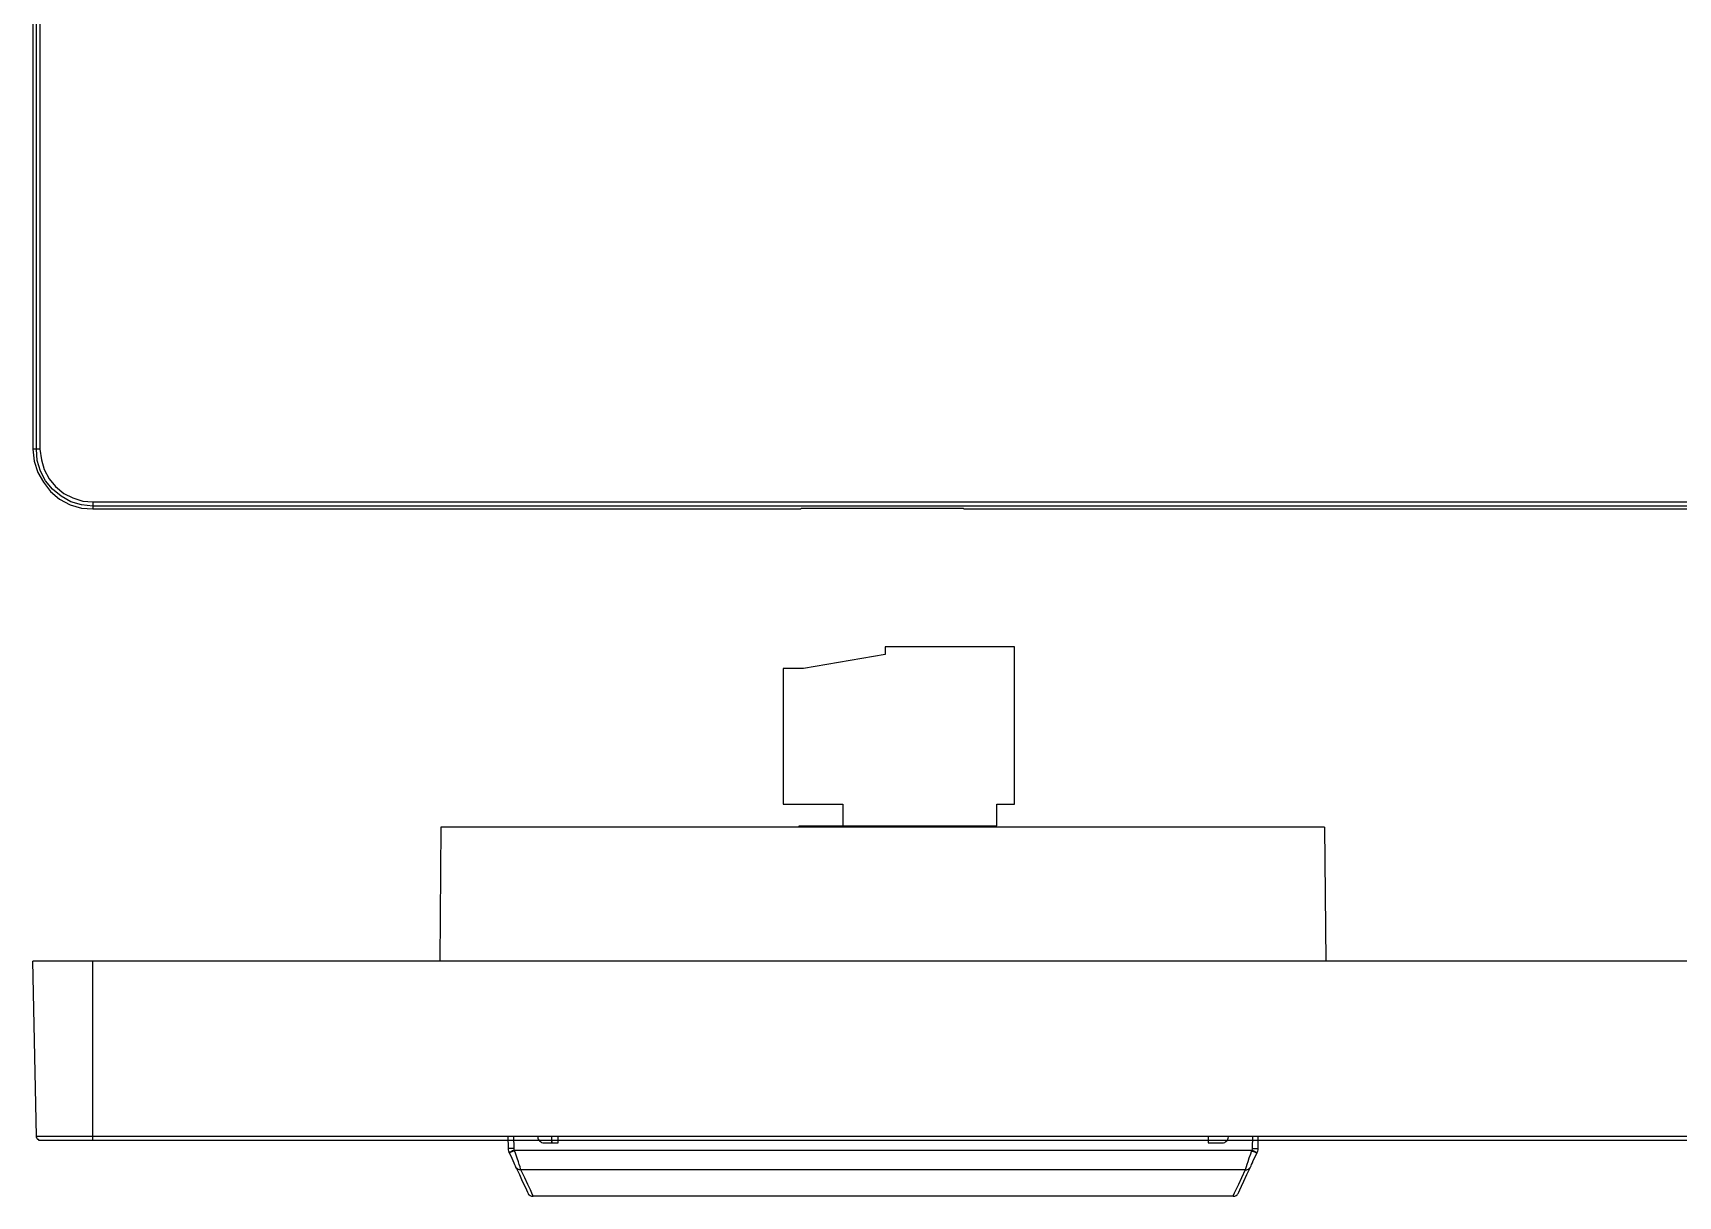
# Model space of a CAD drawing. Header units: centimetres. Extents: x -8.4 to 8.2, y -7.7 to 8.
# Drawn here: x -8.36 to -0.1, y -7.69 to -1.85 of the extents above; entities that cross this region are included whole.
import ezdxf

# ---------------------------------------------------------------- set-up
doc = ezdxf.new("R2010")
doc.units = ezdxf.units.CM
doc.header["$MEASUREMENT"] = 0
doc.layers.add('Layer 1', color=7, linetype='Continuous')

msp = doc.modelspace()

# ---------------------------------------------------------------- linework, layer by layer
at = {"layer": 'Layer 1', "lineweight": 25}
for points in [[(-8.35731, 7.70113), (-8.35731, 7.70113), (-8.35731, -3.937), (-8.35731, -3.937)], [(-8.33967, -3.937), (-8.33967, -3.937), (-8.33967, 7.70113), (-8.33967, 7.70113)], [(-8.32203, 7.70113), (-8.32203, 7.70113), (-8.32203, -3.937), (-8.32203, -3.937)], [(-8.33967, -3.937), (-8.33967, -3.937), (-8.35731, -3.937), (-8.35731, -3.937)], [(-8.05745, -4.20159), (-8.05745, -4.20159), (4.32153, -4.20159), (4.32153, -4.20159)], [(4.32153, -4.22275), (4.32153, -4.22275), (-8.05745, -4.22275), (-8.05745, -4.22275)], [(-8.05745, -4.22275), (-8.05745, -4.22275), (-8.05745, -4.23687), (-8.05745, -4.23687)], [(-8.05745, -4.23687), (-8.05745, -4.23687), (-4.50498, -4.23687), (-4.50498, -4.23687)], [(-4.50498, -4.23687), (-4.50498, -4.23687), (-4.50145, -4.23334), (-4.50145, -4.23334)], [(-4.50145, -4.23334), (-4.50145, -4.23334), (-3.69006, -4.23334), (-3.69006, -4.23334)], [(-3.69006, -4.23334), (-3.69006, -4.23334), (-3.68653, -4.23687), (-3.68653, -4.23687)], [(-3.68653, -4.23687), (-3.68653, -4.23687), (4.32153, -4.23687), (4.32153, -4.23687)], [(-4.08163, -4.92855), (-4.08163, -4.92855), (-4.08163, -4.96735), (-4.08163, -4.96735)], [(-3.43252, -4.92855), (-3.43252, -4.92855), (-4.08163, -4.92855), (-4.08163, -4.92855)], [(-3.43252, -5.71877), (-3.43252, -5.71877), (-3.43252, -4.92855), (-3.43252, -4.92855)], [(-4.08163, -4.96735), (-4.08163, -4.96735), (-4.49085, -5.03791), (-4.49085, -5.03791)], [(-4.59316, -5.03791), (-4.59316, -5.03791), (-4.59316, -5.71877), (-4.59316, -5.71877)], [(-4.49085, -5.03791), (-4.49085, -5.03791), (-4.59316, -5.03791), (-4.59316, -5.03791)], [(-4.59316, -5.71877), (-4.59316, -5.71877), (-4.2933, -5.71877), (-4.2933, -5.71877)], [(-4.2933, -5.71877), (-4.2933, -5.71877), (-4.2933, -5.82813), (-4.2933, -5.82813)], [(-3.52071, -5.71877), (-3.52071, -5.71877), (-3.43252, -5.71877), (-3.43252, -5.71877)], [(-3.52071, -5.82813), (-3.52071, -5.82813), (-3.52071, -5.71877), (-3.52071, -5.71877)], [(-6.31119, -5.83519), (-6.31119, -5.83519), (-6.31599, -6.50723), (-6.31599, -6.50723)], [(-1.87677, -5.83519), (-1.87677, -5.83519), (-6.31119, -5.83519), (-6.31119, -5.83519)], [(-4.51202, -5.83519), (-4.51202, -5.83519), (-4.51202, -5.82813), (-4.51202, -5.82813)], [(-4.51202, -5.82813), (-4.51202, -5.82813), (-4.51202, -5.82813), (-4.51202, -5.82813)], [(-4.51202, -5.82813), (-4.51202, -5.82813), (-3.8241, -5.82813), (-3.8241, -5.82813)], [(-3.8241, -5.82813), (-3.8241, -5.82813), (-3.52071, -5.82813), (-3.52071, -5.82813)], [(-3.82058, -5.82813), (-3.82058, -5.82813), (-3.82058, -5.83519), (-3.82058, -5.83519)], [(-1.87677, -5.83519), (-1.87677, -5.83519), (-1.87037, -6.50723), (-1.87037, -6.50723)], [(-8.33967, -7.38565), (-8.33967, -7.38565), (-8.35731, -6.50723), (-8.35731, -6.50723)], [(-8.05745, -7.38565), (-8.05745, -7.38565), (-8.05745, -6.50723), (-8.05745, -6.50723)], [(4.32153, -6.50723), (4.32153, -6.50723), (-8.05745, -6.50723), (-8.05745, -6.50723)], [(-8.05745, -7.38565), (-8.05745, -7.38565), (4.32153, -7.38565), (4.32153, -7.38565)], [(4.32153, -7.40682), (4.32153, -7.40682), (-8.05745, -7.40682), (-8.05745, -7.40682)], [(-5.97365, -7.38565), (-5.97365, -7.38565), (-5.97252, -7.44693), (-5.97252, -7.44693)], [(-5.94253, -7.44693), (-5.94253, -7.44693), (-5.94366, -7.38565), (-5.94366, -7.38565)], [(-5.82435, -7.38872), (-5.82435, -7.38872), (-5.8244, -7.38565), (-5.8244, -7.38565)], [(-5.79437, -7.41871), (-5.79437, -7.41871), (-5.72205, -7.41871), (-5.72205, -7.41871)], [(-5.7538, -7.41342), (-5.7538, -7.41342), (-5.7538, -7.38565), (-5.7538, -7.38565)], [(-5.7538, -7.41342), (-5.7538, -7.41342), (-5.7538, -7.38565), (-5.7538, -7.38565)], [(-5.7538, -7.41694), (-5.7538, -7.41694), (-5.7538, -7.41342), (-5.7538, -7.41342)], [(-5.7538, -7.41342), (-5.7538, -7.41342), (-5.7538, -7.41342), (-5.7538, -7.41342)], [(-5.72205, -7.41871), (-5.72205, -7.41871), (-5.72147, -7.38565), (-5.72147, -7.38565)], [(-2.4612, -7.38565), (-2.4612, -7.38565), (-2.46062, -7.41871), (-2.46062, -7.41871)], [(-2.46062, -7.41871), (-2.46062, -7.41871), (-2.3883, -7.41871), (-2.3883, -7.41871)], [(-2.35826, -7.38565), (-2.35826, -7.38565), (-2.35831, -7.38872), (-2.35831, -7.38872)], [(-2.239, -7.38565), (-2.239, -7.38565), (-2.24013, -7.44693), (-2.24013, -7.44693)], [(-2.21015, -7.44693), (-2.21015, -7.44693), (-2.20902, -7.38565), (-2.20902, -7.38565)], [(-5.96899, -7.4681), (-5.96899, -7.4681), (-5.96723, -7.46986), (-5.96723, -7.46986)], [(-5.94077, -7.45751), (-5.94077, -7.45751), (-5.94077, -7.45575), (-5.94077, -7.45575)], [(-2.24366, -7.45751), (-2.24366, -7.45751), (-5.94077, -7.45751), (-5.94077, -7.45751)], [(-2.2419, -7.45575), (-2.2419, -7.45575), (-2.24366, -7.45751), (-2.24366, -7.45751)], [(-2.21544, -7.46986), (-2.21544, -7.46986), (-2.21544, -7.4681), (-2.21544, -7.4681)], [(-2.27541, -7.55453), (-2.27541, -7.55453), (-5.90902, -7.55453), (-5.90902, -7.55453)], [(-2.33715, -7.68682), (-2.33715, -7.68682), (-5.84728, -7.68682), (-5.84728, -7.68682)]]:
    msp.add_open_spline(points, degree=3, dxfattribs=at)
for points, knots in [([(-8.35731, -3.937), (-8.35731, -3.937), (-8.35025, -3.99698), (-8.35025, -3.99698), (-8.35025, -3.99698), (-8.35025, -3.99698), (-8.33262, -4.05342), (-8.33262, -4.05342), (-8.33262, -4.05342), (-8.33262, -4.05342), (-8.30439, -4.10281), (-8.30439, -4.10281), (-8.30439, -4.10281), (-8.30439, -4.10281), (-8.26912, -4.14867), (-8.26912, -4.14867), (-8.26912, -4.14867), (-8.26912, -4.14867), (-8.22325, -4.18748), (-8.22325, -4.18748), (-8.22325, -4.18748), (-8.22325, -4.18748), (-8.17034, -4.2157), (-8.17034, -4.2157), (-8.17034, -4.2157), (-8.17034, -4.2157), (-8.11389, -4.23334), (-8.11389, -4.23334), (-8.11389, -4.23334), (-8.11389, -4.23334), (-8.05745, -4.23687), (-8.05745, -4.23687)], [0, 0, 0, 0, 0.1111111, 0.1111111, 0.1111111, 0.1111111, 0.2222222, 0.2222222, 0.2222222, 0.2222222, 0.3333333, 0.3333333, 0.3333333, 0.3333333, 0.4444444, 0.4444444, 0.4444444, 0.4444444, 0.5555556, 0.5555556, 0.5555556, 0.5555556, 0.6666667, 0.6666667, 0.6666667, 0.6666667, 0.7777778, 0.7777778, 0.7777778, 0.7777778, 1, 1, 1, 1]), ([(-8.32203, -3.937), (-8.32203, -3.937), (-8.32556, -3.937), (-8.32556, -3.937), (-8.32556, -3.937), (-8.32556, -3.937), (-8.32909, -3.937), (-8.32909, -3.937), (-8.32909, -3.937), (-8.32909, -3.937), (-8.33262, -3.937), (-8.33262, -3.937), (-8.33262, -3.937), (-8.33262, -3.937), (-8.33614, -3.937), (-8.33614, -3.937), (-8.33614, -3.937), (-8.33614, -3.937), (-8.33967, -3.937), (-8.33967, -3.937)], [0, 0, 0, 0, 0.1666667, 0.1666667, 0.1666667, 0.1666667, 0.3333333, 0.3333333, 0.3333333, 0.3333333, 0.5, 0.5, 0.5, 0.5, 0.6666667, 0.6666667, 0.6666667, 0.6666667, 1, 1, 1, 1]), ([(-8.05745, -4.22275), (-8.05745, -4.22275), (-8.11389, -4.2157), (-8.11389, -4.2157), (-8.11389, -4.2157), (-8.11389, -4.2157), (-8.16681, -4.20159), (-8.16681, -4.20159), (-8.16681, -4.20159), (-8.16681, -4.20159), (-8.2162, -4.17337), (-8.2162, -4.17337), (-8.2162, -4.17337), (-8.2162, -4.17337), (-8.25853, -4.13809), (-8.25853, -4.13809), (-8.25853, -4.13809), (-8.25853, -4.13809), (-8.29381, -4.09575), (-8.29381, -4.09575), (-8.29381, -4.09575), (-8.29381, -4.09575), (-8.3185, -4.04637), (-8.3185, -4.04637), (-8.3185, -4.04637), (-8.3185, -4.04637), (-8.33614, -3.99345), (-8.33614, -3.99345), (-8.33614, -3.99345), (-8.33614, -3.99345), (-8.33967, -3.937), (-8.33967, -3.937)], [0, 0, 0, 0, 0.1111111, 0.1111111, 0.1111111, 0.1111111, 0.2222222, 0.2222222, 0.2222222, 0.2222222, 0.3333333, 0.3333333, 0.3333333, 0.3333333, 0.4444444, 0.4444444, 0.4444444, 0.4444444, 0.5555556, 0.5555556, 0.5555556, 0.5555556, 0.6666667, 0.6666667, 0.6666667, 0.6666667, 0.7777778, 0.7777778, 0.7777778, 0.7777778, 1, 1, 1, 1]), ([(-8.32203, -3.937), (-8.32203, -3.937), (-8.31498, -3.98992), (-8.31498, -3.98992), (-8.31498, -3.98992), (-8.31498, -3.98992), (-8.30087, -4.03931), (-8.30087, -4.03931), (-8.30087, -4.03931), (-8.30087, -4.03931), (-8.27617, -4.08517), (-8.27617, -4.08517), (-8.27617, -4.08517), (-8.27617, -4.08517), (-8.24442, -4.12398), (-8.24442, -4.12398), (-8.24442, -4.12398), (-8.24442, -4.12398), (-8.20209, -4.15925), (-8.20209, -4.15925), (-8.20209, -4.15925), (-8.20209, -4.15925), (-8.15623, -4.18042), (-8.15623, -4.18042), (-8.15623, -4.18042), (-8.15623, -4.18042), (-8.10684, -4.19806), (-8.10684, -4.19806), (-8.10684, -4.19806), (-8.10684, -4.19806), (-8.05745, -4.20159), (-8.05745, -4.20159)], [0, 0, 0, 0, 0.1111111, 0.1111111, 0.1111111, 0.1111111, 0.2222222, 0.2222222, 0.2222222, 0.2222222, 0.3333333, 0.3333333, 0.3333333, 0.3333333, 0.4444444, 0.4444444, 0.4444444, 0.4444444, 0.5555556, 0.5555556, 0.5555556, 0.5555556, 0.6666667, 0.6666667, 0.6666667, 0.6666667, 0.7777778, 0.7777778, 0.7777778, 0.7777778, 1, 1, 1, 1]), ([(-8.05745, -4.20159), (-8.05745, -4.20159), (-8.05745, -4.20512), (-8.05745, -4.20512), (-8.05745, -4.20512), (-8.05745, -4.20512), (-8.05745, -4.20864), (-8.05745, -4.20864), (-8.05745, -4.20864), (-8.05745, -4.20864), (-8.05745, -4.21217), (-8.05745, -4.21217), (-8.05745, -4.21217), (-8.05745, -4.21217), (-8.05745, -4.2157), (-8.05745, -4.2157), (-8.05745, -4.2157), (-8.05745, -4.2157), (-8.05745, -4.21923), (-8.05745, -4.21923), (-8.05745, -4.21923), (-8.05745, -4.21923), (-8.05745, -4.22275), (-8.05745, -4.22275)], [0, 0, 0, 0, 0.1428571, 0.1428571, 0.1428571, 0.1428571, 0.2857143, 0.2857143, 0.2857143, 0.2857143, 0.4285714, 0.4285714, 0.4285714, 0.4285714, 0.5714286, 0.5714286, 0.5714286, 0.5714286, 0.7142857, 0.7142857, 0.7142857, 0.7142857, 1, 1, 1, 1]), ([(-3.8241, -5.82813), (-3.8241, -5.82813), (-3.8241, -5.82813), (-3.8241, -5.82813), (-3.8241, -5.82813), (-3.8241, -5.82813), (-3.82058, -5.82813), (-3.82058, -5.82813)], [0, 0, 0, 0, 0.3333333, 0.3333333, 0.3333333, 0.3333333, 1, 1, 1, 1]), ([(-8.05745, -6.50723), (-8.05745, -6.50723), (-8.11389, -6.50723), (-8.11389, -6.50723), (-8.11389, -6.50723), (-8.11389, -6.50723), (-8.17034, -6.50723), (-8.17034, -6.50723), (-8.17034, -6.50723), (-8.17034, -6.50723), (-8.22325, -6.50723), (-8.22325, -6.50723), (-8.22325, -6.50723), (-8.22325, -6.50723), (-8.26912, -6.50723), (-8.26912, -6.50723), (-8.26912, -6.50723), (-8.26912, -6.50723), (-8.30439, -6.50723), (-8.30439, -6.50723), (-8.30439, -6.50723), (-8.30439, -6.50723), (-8.33262, -6.50723), (-8.33262, -6.50723), (-8.33262, -6.50723), (-8.33262, -6.50723), (-8.35025, -6.50723), (-8.35025, -6.50723), (-8.35025, -6.50723), (-8.35025, -6.50723), (-8.35731, -6.50723), (-8.35731, -6.50723)], [0, 0, 0, 0, 0.1111111, 0.1111111, 0.1111111, 0.1111111, 0.2222222, 0.2222222, 0.2222222, 0.2222222, 0.3333333, 0.3333333, 0.3333333, 0.3333333, 0.4444444, 0.4444444, 0.4444444, 0.4444444, 0.5555556, 0.5555556, 0.5555556, 0.5555556, 0.6666667, 0.6666667, 0.6666667, 0.6666667, 0.7777778, 0.7777778, 0.7777778, 0.7777778, 1, 1, 1, 1]), ([(-8.33967, -7.38565), (-8.33967, -7.38565), (-8.33614, -7.38565), (-8.33614, -7.38565), (-8.33614, -7.38565), (-8.33614, -7.38565), (-8.3185, -7.38565), (-8.3185, -7.38565), (-8.3185, -7.38565), (-8.3185, -7.38565), (-8.29381, -7.38565), (-8.29381, -7.38565), (-8.29381, -7.38565), (-8.29381, -7.38565), (-8.25853, -7.38565), (-8.25853, -7.38565), (-8.25853, -7.38565), (-8.25853, -7.38565), (-8.2162, -7.38565), (-8.2162, -7.38565), (-8.2162, -7.38565), (-8.2162, -7.38565), (-8.16681, -7.38565), (-8.16681, -7.38565), (-8.16681, -7.38565), (-8.16681, -7.38565), (-8.11389, -7.38565), (-8.11389, -7.38565), (-8.11389, -7.38565), (-8.11389, -7.38565), (-8.05745, -7.38565), (-8.05745, -7.38565)], [0, 0, 0, 0, 0.1111111, 0.1111111, 0.1111111, 0.1111111, 0.2222222, 0.2222222, 0.2222222, 0.2222222, 0.3333333, 0.3333333, 0.3333333, 0.3333333, 0.4444444, 0.4444444, 0.4444444, 0.4444444, 0.5555556, 0.5555556, 0.5555556, 0.5555556, 0.6666667, 0.6666667, 0.6666667, 0.6666667, 0.7777778, 0.7777778, 0.7777778, 0.7777778, 1, 1, 1, 1]), ([(-8.32203, -7.40682), (-8.32203, -7.40682), (-8.32556, -7.40682), (-8.32556, -7.40682), (-8.32556, -7.40682), (-8.32556, -7.40682), (-8.32909, -7.40329), (-8.32909, -7.40329), (-8.32909, -7.40329), (-8.32909, -7.40329), (-8.33262, -7.40329), (-8.33262, -7.40329), (-8.33262, -7.40329), (-8.33262, -7.40329), (-8.33614, -7.39976), (-8.33614, -7.39976), (-8.33614, -7.39976), (-8.33614, -7.39976), (-8.33614, -7.39623), (-8.33614, -7.39623), (-8.33614, -7.39623), (-8.33614, -7.39623), (-8.33967, -7.39271), (-8.33967, -7.39271), (-8.33967, -7.39271), (-8.33967, -7.39271), (-8.33967, -7.38918), (-8.33967, -7.38918), (-8.33967, -7.38918), (-8.33967, -7.38918), (-8.33967, -7.38565), (-8.33967, -7.38565)], [0, 0, 0, 0, 0.1111111, 0.1111111, 0.1111111, 0.1111111, 0.2222222, 0.2222222, 0.2222222, 0.2222222, 0.3333333, 0.3333333, 0.3333333, 0.3333333, 0.4444444, 0.4444444, 0.4444444, 0.4444444, 0.5555556, 0.5555556, 0.5555556, 0.5555556, 0.6666667, 0.6666667, 0.6666667, 0.6666667, 0.7777778, 0.7777778, 0.7777778, 0.7777778, 1, 1, 1, 1]), ([(-8.05745, -7.40682), (-8.05745, -7.40682), (-8.10684, -7.40682), (-8.10684, -7.40682), (-8.10684, -7.40682), (-8.10684, -7.40682), (-8.15623, -7.40682), (-8.15623, -7.40682), (-8.15623, -7.40682), (-8.15623, -7.40682), (-8.20209, -7.40682), (-8.20209, -7.40682), (-8.20209, -7.40682), (-8.20209, -7.40682), (-8.24442, -7.40682), (-8.24442, -7.40682), (-8.24442, -7.40682), (-8.24442, -7.40682), (-8.27617, -7.40682), (-8.27617, -7.40682), (-8.27617, -7.40682), (-8.27617, -7.40682), (-8.30087, -7.40682), (-8.30087, -7.40682), (-8.30087, -7.40682), (-8.30087, -7.40682), (-8.31498, -7.40682), (-8.31498, -7.40682), (-8.31498, -7.40682), (-8.31498, -7.40682), (-8.32203, -7.40682), (-8.32203, -7.40682)], [0, 0, 0, 0, 0.1111111, 0.1111111, 0.1111111, 0.1111111, 0.2222222, 0.2222222, 0.2222222, 0.2222222, 0.3333333, 0.3333333, 0.3333333, 0.3333333, 0.4444444, 0.4444444, 0.4444444, 0.4444444, 0.5555556, 0.5555556, 0.5555556, 0.5555556, 0.6666667, 0.6666667, 0.6666667, 0.6666667, 0.7777778, 0.7777778, 0.7777778, 0.7777778, 1, 1, 1, 1]), ([(-8.05745, -7.40682), (-8.05745, -7.40682), (-8.05745, -7.40682), (-8.05745, -7.40682), (-8.05745, -7.40682), (-8.05745, -7.40682), (-8.05745, -7.40329), (-8.05745, -7.40329), (-8.05745, -7.40329), (-8.05745, -7.40329), (-8.05745, -7.39976), (-8.05745, -7.39976), (-8.05745, -7.39976), (-8.05745, -7.39976), (-8.05745, -7.39623), (-8.05745, -7.39623), (-8.05745, -7.39623), (-8.05745, -7.39623), (-8.05745, -7.39271), (-8.05745, -7.39271), (-8.05745, -7.39271), (-8.05745, -7.39271), (-8.05745, -7.38918), (-8.05745, -7.38918), (-8.05745, -7.38918), (-8.05745, -7.38918), (-8.05745, -7.38565), (-8.05745, -7.38565)], [0, 0, 0, 0, 0.125, 0.125, 0.125, 0.125, 0.25, 0.25, 0.25, 0.25, 0.375, 0.375, 0.375, 0.375, 0.5, 0.5, 0.5, 0.5, 0.625, 0.625, 0.625, 0.625, 0.75, 0.75, 0.75, 0.75, 1, 1, 1, 1]), ([(-5.82435, -7.38872), (-5.82435, -7.38872), (-5.82435, -7.39578), (-5.82435, -7.39578), (-5.82435, -7.39578), (-5.82435, -7.39578), (-5.82259, -7.40107), (-5.82259, -7.40107), (-5.82259, -7.40107), (-5.82259, -7.40107), (-5.81906, -7.40636), (-5.81906, -7.40636), (-5.81906, -7.40636), (-5.81906, -7.40636), (-5.81553, -7.40989), (-5.81553, -7.40989), (-5.81553, -7.40989), (-5.81553, -7.40989), (-5.81024, -7.41342), (-5.81024, -7.41342), (-5.81024, -7.41342), (-5.81024, -7.41342), (-5.80495, -7.41694), (-5.80495, -7.41694), (-5.80495, -7.41694), (-5.80495, -7.41694), (-5.79966, -7.41871), (-5.79966, -7.41871), (-5.79966, -7.41871), (-5.79966, -7.41871), (-5.79437, -7.41871), (-5.79437, -7.41871)], [0, 0, 0, 0, 0.1111111, 0.1111111, 0.1111111, 0.1111111, 0.2222222, 0.2222222, 0.2222222, 0.2222222, 0.3333333, 0.3333333, 0.3333333, 0.3333333, 0.4444444, 0.4444444, 0.4444444, 0.4444444, 0.5555556, 0.5555556, 0.5555556, 0.5555556, 0.6666667, 0.6666667, 0.6666667, 0.6666667, 0.7777778, 0.7777778, 0.7777778, 0.7777778, 1, 1, 1, 1]), ([(-5.7538, -7.41694), (-5.7538, -7.41694), (-5.7538, -7.41694), (-5.7538, -7.41694), (-5.7538, -7.41694), (-5.7538, -7.41694), (-5.7538, -7.41342), (-5.7538, -7.41342)], [0, 0, 0, 0, 0.3333333, 0.3333333, 0.3333333, 0.3333333, 1, 1, 1, 1]), ([(-5.7538, -7.41342), (-5.7538, -7.41342), (-5.7538, -7.41694), (-5.7538, -7.41694), (-5.7538, -7.41694), (-5.7538, -7.41694), (-5.7538, -7.41871), (-5.7538, -7.41871)], [0, 0, 0, 0, 0.3333333, 0.3333333, 0.3333333, 0.3333333, 1, 1, 1, 1]), ([(-2.3883, -7.41871), (-2.3883, -7.41871), (-2.38301, -7.41871), (-2.38301, -7.41871), (-2.38301, -7.41871), (-2.38301, -7.41871), (-2.37771, -7.41694), (-2.37771, -7.41694), (-2.37771, -7.41694), (-2.37771, -7.41694), (-2.37242, -7.41342), (-2.37242, -7.41342), (-2.37242, -7.41342), (-2.37242, -7.41342), (-2.36713, -7.40989), (-2.36713, -7.40989), (-2.36713, -7.40989), (-2.36713, -7.40989), (-2.3636, -7.40636), (-2.3636, -7.40636), (-2.3636, -7.40636), (-2.3636, -7.40636), (-2.36184, -7.40107), (-2.36184, -7.40107), (-2.36184, -7.40107), (-2.36184, -7.40107), (-2.36008, -7.39578), (-2.36008, -7.39578), (-2.36008, -7.39578), (-2.36008, -7.39578), (-2.35831, -7.38872), (-2.35831, -7.38872)], [0, 0, 0, 0, 0.1111111, 0.1111111, 0.1111111, 0.1111111, 0.2222222, 0.2222222, 0.2222222, 0.2222222, 0.3333333, 0.3333333, 0.3333333, 0.3333333, 0.4444444, 0.4444444, 0.4444444, 0.4444444, 0.5555556, 0.5555556, 0.5555556, 0.5555556, 0.6666667, 0.6666667, 0.6666667, 0.6666667, 0.7777778, 0.7777778, 0.7777778, 0.7777778, 1, 1, 1, 1]), ([(-5.94253, -7.44693), (-5.94253, -7.44693), (-5.94959, -7.44693), (-5.94959, -7.44693), (-5.94959, -7.44693), (-5.94959, -7.44693), (-5.95488, -7.44693), (-5.95488, -7.44693), (-5.95488, -7.44693), (-5.95488, -7.44693), (-5.96017, -7.44693), (-5.96017, -7.44693), (-5.96017, -7.44693), (-5.96017, -7.44693), (-5.9637, -7.44693), (-5.9637, -7.44693), (-5.9637, -7.44693), (-5.9637, -7.44693), (-5.96899, -7.44693), (-5.96899, -7.44693), (-5.96899, -7.44693), (-5.96899, -7.44693), (-5.97076, -7.44693), (-5.97076, -7.44693), (-5.97076, -7.44693), (-5.97076, -7.44693), (-5.97252, -7.44693), (-5.97252, -7.44693)], [0, 0, 0, 0, 0.125, 0.125, 0.125, 0.125, 0.25, 0.25, 0.25, 0.25, 0.375, 0.375, 0.375, 0.375, 0.5, 0.5, 0.5, 0.5, 0.625, 0.625, 0.625, 0.625, 0.75, 0.75, 0.75, 0.75, 1, 1, 1, 1]), ([(-5.97252, -7.44693), (-5.97252, -7.44693), (-5.97252, -7.45399), (-5.97252, -7.45399), (-5.97252, -7.45399), (-5.97252, -7.45399), (-5.97076, -7.46104), (-5.97076, -7.46104), (-5.97076, -7.46104), (-5.97076, -7.46104), (-5.96899, -7.4681), (-5.96899, -7.4681)], [0, 0, 0, 0, 0.25, 0.25, 0.25, 0.25, 0.5, 0.5, 0.5, 0.5, 1, 1, 1, 1]), ([(-5.94077, -7.45575), (-5.94077, -7.45575), (-5.94606, -7.45751), (-5.94606, -7.45751), (-5.94606, -7.45751), (-5.94606, -7.45751), (-5.95135, -7.45928), (-5.95135, -7.45928), (-5.95135, -7.45928), (-5.95135, -7.45928), (-5.95665, -7.46281), (-5.95665, -7.46281), (-5.95665, -7.46281), (-5.95665, -7.46281), (-5.96017, -7.46457), (-5.96017, -7.46457), (-5.96017, -7.46457), (-5.96017, -7.46457), (-5.9637, -7.46633), (-5.9637, -7.46633), (-5.9637, -7.46633), (-5.9637, -7.46633), (-5.96723, -7.46633), (-5.96723, -7.46633), (-5.96723, -7.46633), (-5.96723, -7.46633), (-5.96723, -7.4681), (-5.96723, -7.4681), (-5.96723, -7.4681), (-5.96723, -7.4681), (-5.96899, -7.4681), (-5.96899, -7.4681)], [0, 0, 0, 0, 0.1111111, 0.1111111, 0.1111111, 0.1111111, 0.2222222, 0.2222222, 0.2222222, 0.2222222, 0.3333333, 0.3333333, 0.3333333, 0.3333333, 0.4444444, 0.4444444, 0.4444444, 0.4444444, 0.5555556, 0.5555556, 0.5555556, 0.5555556, 0.6666667, 0.6666667, 0.6666667, 0.6666667, 0.7777778, 0.7777778, 0.7777778, 0.7777778, 1, 1, 1, 1]), ([(-5.94077, -7.45751), (-5.94077, -7.45751), (-5.94606, -7.46104), (-5.94606, -7.46104), (-5.94606, -7.46104), (-5.94606, -7.46104), (-5.95135, -7.46281), (-5.95135, -7.46281), (-5.95135, -7.46281), (-5.95135, -7.46281), (-5.95488, -7.46457), (-5.95488, -7.46457), (-5.95488, -7.46457), (-5.95488, -7.46457), (-5.96017, -7.46633), (-5.96017, -7.46633), (-5.96017, -7.46633), (-5.96017, -7.46633), (-5.96194, -7.4681), (-5.96194, -7.4681), (-5.96194, -7.4681), (-5.96194, -7.4681), (-5.96546, -7.46986), (-5.96546, -7.46986), (-5.96546, -7.46986), (-5.96546, -7.46986), (-5.96723, -7.46986), (-5.96723, -7.46986)], [0, 0, 0, 0, 0.125, 0.125, 0.125, 0.125, 0.25, 0.25, 0.25, 0.25, 0.375, 0.375, 0.375, 0.375, 0.5, 0.5, 0.5, 0.5, 0.625, 0.625, 0.625, 0.625, 0.75, 0.75, 0.75, 0.75, 1, 1, 1, 1]), ([(-5.96723, -7.46986), (-5.96723, -7.46986), (-5.96017, -7.48397), (-5.96017, -7.48397), (-5.96017, -7.48397), (-5.96017, -7.48397), (-5.95488, -7.49632), (-5.95488, -7.49632), (-5.95488, -7.49632), (-5.95488, -7.49632), (-5.94959, -7.50867), (-5.94959, -7.50867), (-5.94959, -7.50867), (-5.94959, -7.50867), (-5.9443, -7.51925), (-5.9443, -7.51925), (-5.9443, -7.51925), (-5.9443, -7.51925), (-5.94077, -7.52807), (-5.94077, -7.52807), (-5.94077, -7.52807), (-5.94077, -7.52807), (-5.93724, -7.53512), (-5.93724, -7.53512), (-5.93724, -7.53512), (-5.93724, -7.53512), (-5.93548, -7.53865), (-5.93548, -7.53865)], [0, 0, 0, 0, 0.125, 0.125, 0.125, 0.125, 0.25, 0.25, 0.25, 0.25, 0.375, 0.375, 0.375, 0.375, 0.5, 0.5, 0.5, 0.5, 0.625, 0.625, 0.625, 0.625, 0.75, 0.75, 0.75, 0.75, 1, 1, 1, 1]), ([(-5.94077, -7.45575), (-5.94077, -7.45575), (-5.94253, -7.45222), (-5.94253, -7.45222), (-5.94253, -7.45222), (-5.94253, -7.45222), (-5.94253, -7.45046), (-5.94253, -7.45046), (-5.94253, -7.45046), (-5.94253, -7.45046), (-5.94253, -7.44693), (-5.94253, -7.44693)], [0, 0, 0, 0, 0.25, 0.25, 0.25, 0.25, 0.5, 0.5, 0.5, 0.5, 1, 1, 1, 1]), ([(-5.90902, -7.55453), (-5.90902, -7.55453), (-5.91078, -7.54924), (-5.91078, -7.54924), (-5.91078, -7.54924), (-5.91078, -7.54924), (-5.91255, -7.54042), (-5.91255, -7.54042), (-5.91255, -7.54042), (-5.91255, -7.54042), (-5.91784, -7.52807), (-5.91784, -7.52807), (-5.91784, -7.52807), (-5.91784, -7.52807), (-5.92137, -7.51396), (-5.92137, -7.51396), (-5.92137, -7.51396), (-5.92137, -7.51396), (-5.92842, -7.49632), (-5.92842, -7.49632), (-5.92842, -7.49632), (-5.92842, -7.49632), (-5.93371, -7.47692), (-5.93371, -7.47692), (-5.93371, -7.47692), (-5.93371, -7.47692), (-5.94077, -7.45751), (-5.94077, -7.45751)], [0, 0, 0, 0, 0.125, 0.125, 0.125, 0.125, 0.25, 0.25, 0.25, 0.25, 0.375, 0.375, 0.375, 0.375, 0.5, 0.5, 0.5, 0.5, 0.625, 0.625, 0.625, 0.625, 0.75, 0.75, 0.75, 0.75, 1, 1, 1, 1]), ([(-2.24366, -7.45751), (-2.24366, -7.45751), (-2.24895, -7.47692), (-2.24895, -7.47692), (-2.24895, -7.47692), (-2.24895, -7.47692), (-2.25601, -7.49632), (-2.25601, -7.49632), (-2.25601, -7.49632), (-2.25601, -7.49632), (-2.2613, -7.51396), (-2.2613, -7.51396), (-2.2613, -7.51396), (-2.2613, -7.51396), (-2.26659, -7.52807), (-2.26659, -7.52807), (-2.26659, -7.52807), (-2.26659, -7.52807), (-2.27012, -7.54042), (-2.27012, -7.54042), (-2.27012, -7.54042), (-2.27012, -7.54042), (-2.27365, -7.54924), (-2.27365, -7.54924), (-2.27365, -7.54924), (-2.27365, -7.54924), (-2.27541, -7.55453), (-2.27541, -7.55453)], [0, 0, 0, 0, 0.125, 0.125, 0.125, 0.125, 0.25, 0.25, 0.25, 0.25, 0.375, 0.375, 0.375, 0.375, 0.5, 0.5, 0.5, 0.5, 0.625, 0.625, 0.625, 0.625, 0.75, 0.75, 0.75, 0.75, 1, 1, 1, 1]), ([(-2.24719, -7.53865), (-2.24719, -7.53865), (-2.24542, -7.53512), (-2.24542, -7.53512), (-2.24542, -7.53512), (-2.24542, -7.53512), (-2.24366, -7.52807), (-2.24366, -7.52807), (-2.24366, -7.52807), (-2.24366, -7.52807), (-2.23837, -7.51925), (-2.23837, -7.51925), (-2.23837, -7.51925), (-2.23837, -7.51925), (-2.23484, -7.50867), (-2.23484, -7.50867), (-2.23484, -7.50867), (-2.23484, -7.50867), (-2.22778, -7.49632), (-2.22778, -7.49632), (-2.22778, -7.49632), (-2.22778, -7.49632), (-2.22249, -7.48397), (-2.22249, -7.48397), (-2.22249, -7.48397), (-2.22249, -7.48397), (-2.21544, -7.46986), (-2.21544, -7.46986)], [0, 0, 0, 0, 0.125, 0.125, 0.125, 0.125, 0.25, 0.25, 0.25, 0.25, 0.375, 0.375, 0.375, 0.375, 0.5, 0.5, 0.5, 0.5, 0.625, 0.625, 0.625, 0.625, 0.75, 0.75, 0.75, 0.75, 1, 1, 1, 1]), ([(-2.24366, -7.45751), (-2.24366, -7.45751), (-2.23837, -7.46104), (-2.23837, -7.46104), (-2.23837, -7.46104), (-2.23837, -7.46104), (-2.23308, -7.46281), (-2.23308, -7.46281), (-2.23308, -7.46281), (-2.23308, -7.46281), (-2.22778, -7.46457), (-2.22778, -7.46457), (-2.22778, -7.46457), (-2.22778, -7.46457), (-2.22426, -7.46633), (-2.22426, -7.46633), (-2.22426, -7.46633), (-2.22426, -7.46633), (-2.22073, -7.4681), (-2.22073, -7.4681), (-2.22073, -7.4681), (-2.22073, -7.4681), (-2.2172, -7.46986), (-2.2172, -7.46986), (-2.2172, -7.46986), (-2.2172, -7.46986), (-2.21544, -7.46986), (-2.21544, -7.46986)], [0, 0, 0, 0, 0.125, 0.125, 0.125, 0.125, 0.25, 0.25, 0.25, 0.25, 0.375, 0.375, 0.375, 0.375, 0.5, 0.5, 0.5, 0.5, 0.625, 0.625, 0.625, 0.625, 0.75, 0.75, 0.75, 0.75, 1, 1, 1, 1]), ([(-2.24013, -7.44693), (-2.24013, -7.44693), (-2.24013, -7.45046), (-2.24013, -7.45046), (-2.24013, -7.45046), (-2.24013, -7.45046), (-2.24013, -7.45222), (-2.24013, -7.45222), (-2.24013, -7.45222), (-2.24013, -7.45222), (-2.2419, -7.45575), (-2.2419, -7.45575)], [0, 0, 0, 0, 0.25, 0.25, 0.25, 0.25, 0.5, 0.5, 0.5, 0.5, 1, 1, 1, 1]), ([(-2.2419, -7.45575), (-2.2419, -7.45575), (-2.2366, -7.45751), (-2.2366, -7.45751), (-2.2366, -7.45751), (-2.2366, -7.45751), (-2.23131, -7.45928), (-2.23131, -7.45928), (-2.23131, -7.45928), (-2.23131, -7.45928), (-2.22602, -7.46281), (-2.22602, -7.46281), (-2.22602, -7.46281), (-2.22602, -7.46281), (-2.22249, -7.46457), (-2.22249, -7.46457), (-2.22249, -7.46457), (-2.22249, -7.46457), (-2.21896, -7.46633), (-2.21896, -7.46633), (-2.21896, -7.46633), (-2.21896, -7.46633), (-2.2172, -7.46633), (-2.2172, -7.46633), (-2.2172, -7.46633), (-2.2172, -7.46633), (-2.21544, -7.4681), (-2.21544, -7.4681)], [0, 0, 0, 0, 0.125, 0.125, 0.125, 0.125, 0.25, 0.25, 0.25, 0.25, 0.375, 0.375, 0.375, 0.375, 0.5, 0.5, 0.5, 0.5, 0.625, 0.625, 0.625, 0.625, 0.75, 0.75, 0.75, 0.75, 1, 1, 1, 1]), ([(-2.24013, -7.44693), (-2.24013, -7.44693), (-2.23484, -7.44693), (-2.23484, -7.44693), (-2.23484, -7.44693), (-2.23484, -7.44693), (-2.22778, -7.44693), (-2.22778, -7.44693), (-2.22778, -7.44693), (-2.22778, -7.44693), (-2.22249, -7.44693), (-2.22249, -7.44693), (-2.22249, -7.44693), (-2.22249, -7.44693), (-2.21896, -7.44693), (-2.21896, -7.44693), (-2.21896, -7.44693), (-2.21896, -7.44693), (-2.21544, -7.44693), (-2.21544, -7.44693), (-2.21544, -7.44693), (-2.21544, -7.44693), (-2.21191, -7.44693), (-2.21191, -7.44693), (-2.21191, -7.44693), (-2.21191, -7.44693), (-2.21015, -7.44693), (-2.21015, -7.44693)], [0, 0, 0, 0, 0.125, 0.125, 0.125, 0.125, 0.25, 0.25, 0.25, 0.25, 0.375, 0.375, 0.375, 0.375, 0.5, 0.5, 0.5, 0.5, 0.625, 0.625, 0.625, 0.625, 0.75, 0.75, 0.75, 0.75, 1, 1, 1, 1]), ([(-2.21544, -7.4681), (-2.21544, -7.4681), (-2.21191, -7.46104), (-2.21191, -7.46104), (-2.21191, -7.46104), (-2.21191, -7.46104), (-2.21015, -7.45399), (-2.21015, -7.45399), (-2.21015, -7.45399), (-2.21015, -7.45399), (-2.21015, -7.44693), (-2.21015, -7.44693)], [0, 0, 0, 0, 0.25, 0.25, 0.25, 0.25, 0.5, 0.5, 0.5, 0.5, 1, 1, 1, 1]), ([(-5.90902, -7.55453), (-5.90902, -7.55453), (-5.91255, -7.55453), (-5.91255, -7.55453), (-5.91255, -7.55453), (-5.91255, -7.55453), (-5.91608, -7.55453), (-5.91608, -7.55453), (-5.91608, -7.55453), (-5.91608, -7.55453), (-5.92137, -7.55276), (-5.92137, -7.55276), (-5.92137, -7.55276), (-5.92137, -7.55276), (-5.9249, -7.551), (-5.9249, -7.551), (-5.9249, -7.551), (-5.9249, -7.551), (-5.92842, -7.54747), (-5.92842, -7.54747), (-5.92842, -7.54747), (-5.92842, -7.54747), (-5.93195, -7.54571), (-5.93195, -7.54571), (-5.93195, -7.54571), (-5.93195, -7.54571), (-5.93371, -7.54218), (-5.93371, -7.54218), (-5.93371, -7.54218), (-5.93371, -7.54218), (-5.93548, -7.53865), (-5.93548, -7.53865)], [0, 0, 0, 0, 0.1111111, 0.1111111, 0.1111111, 0.1111111, 0.2222222, 0.2222222, 0.2222222, 0.2222222, 0.3333333, 0.3333333, 0.3333333, 0.3333333, 0.4444444, 0.4444444, 0.4444444, 0.4444444, 0.5555556, 0.5555556, 0.5555556, 0.5555556, 0.6666667, 0.6666667, 0.6666667, 0.6666667, 0.7777778, 0.7777778, 0.7777778, 0.7777778, 1, 1, 1, 1]), ([(-5.93548, -7.53865), (-5.93548, -7.53865), (-5.91608, -7.57746), (-5.91608, -7.57746), (-5.91608, -7.57746), (-5.91608, -7.57746), (-5.90196, -7.61097), (-5.90196, -7.61097), (-5.90196, -7.61097), (-5.90196, -7.61097), (-5.88962, -7.63743), (-5.88962, -7.63743), (-5.88962, -7.63743), (-5.88962, -7.63743), (-5.8808, -7.65507), (-5.8808, -7.65507), (-5.8808, -7.65507), (-5.8808, -7.65507), (-5.87551, -7.66742), (-5.87551, -7.66742), (-5.87551, -7.66742), (-5.87551, -7.66742), (-5.87374, -7.67094), (-5.87374, -7.67094)], [0, 0, 0, 0, 0.1428571, 0.1428571, 0.1428571, 0.1428571, 0.2857143, 0.2857143, 0.2857143, 0.2857143, 0.4285714, 0.4285714, 0.4285714, 0.4285714, 0.5714286, 0.5714286, 0.5714286, 0.5714286, 0.7142857, 0.7142857, 0.7142857, 0.7142857, 1, 1, 1, 1]), ([(-5.84728, -7.68682), (-5.84728, -7.68682), (-5.84905, -7.68329), (-5.84905, -7.68329), (-5.84905, -7.68329), (-5.84905, -7.68329), (-5.85434, -7.67271), (-5.85434, -7.67271), (-5.85434, -7.67271), (-5.85434, -7.67271), (-5.8614, -7.65507), (-5.8614, -7.65507), (-5.8614, -7.65507), (-5.8614, -7.65507), (-5.87374, -7.62861), (-5.87374, -7.62861), (-5.87374, -7.62861), (-5.87374, -7.62861), (-5.88962, -7.5951), (-5.88962, -7.5951), (-5.88962, -7.5951), (-5.88962, -7.5951), (-5.90902, -7.55453), (-5.90902, -7.55453)], [0, 0, 0, 0, 0.1428571, 0.1428571, 0.1428571, 0.1428571, 0.2857143, 0.2857143, 0.2857143, 0.2857143, 0.4285714, 0.4285714, 0.4285714, 0.4285714, 0.5714286, 0.5714286, 0.5714286, 0.5714286, 0.7142857, 0.7142857, 0.7142857, 0.7142857, 1, 1, 1, 1]), ([(-2.27541, -7.55453), (-2.27541, -7.55453), (-2.29305, -7.5951), (-2.29305, -7.5951), (-2.29305, -7.5951), (-2.29305, -7.5951), (-2.30892, -7.62861), (-2.30892, -7.62861), (-2.30892, -7.62861), (-2.30892, -7.62861), (-2.32127, -7.65507), (-2.32127, -7.65507), (-2.32127, -7.65507), (-2.32127, -7.65507), (-2.33009, -7.67271), (-2.33009, -7.67271), (-2.33009, -7.67271), (-2.33009, -7.67271), (-2.33538, -7.68329), (-2.33538, -7.68329), (-2.33538, -7.68329), (-2.33538, -7.68329), (-2.33715, -7.68682), (-2.33715, -7.68682)], [0, 0, 0, 0, 0.1428571, 0.1428571, 0.1428571, 0.1428571, 0.2857143, 0.2857143, 0.2857143, 0.2857143, 0.4285714, 0.4285714, 0.4285714, 0.4285714, 0.5714286, 0.5714286, 0.5714286, 0.5714286, 0.7142857, 0.7142857, 0.7142857, 0.7142857, 1, 1, 1, 1]), ([(-2.30892, -7.67094), (-2.30892, -7.67094), (-2.30892, -7.67094), (-2.30892, -7.67094), (-2.30892, -7.67094), (-2.30892, -7.67094), (-2.30716, -7.66742), (-2.30716, -7.66742), (-2.30716, -7.66742), (-2.30716, -7.66742), (-2.30187, -7.65507), (-2.30187, -7.65507), (-2.30187, -7.65507), (-2.30187, -7.65507), (-2.29305, -7.63743), (-2.29305, -7.63743), (-2.29305, -7.63743), (-2.29305, -7.63743), (-2.28246, -7.61097), (-2.28246, -7.61097), (-2.28246, -7.61097), (-2.28246, -7.61097), (-2.26659, -7.57746), (-2.26659, -7.57746), (-2.26659, -7.57746), (-2.26659, -7.57746), (-2.24719, -7.53865), (-2.24719, -7.53865)], [0, 0, 0, 0, 0.125, 0.125, 0.125, 0.125, 0.25, 0.25, 0.25, 0.25, 0.375, 0.375, 0.375, 0.375, 0.5, 0.5, 0.5, 0.5, 0.625, 0.625, 0.625, 0.625, 0.75, 0.75, 0.75, 0.75, 1, 1, 1, 1]), ([(-2.27541, -7.55453), (-2.27541, -7.55453), (-2.27012, -7.55453), (-2.27012, -7.55453), (-2.27012, -7.55453), (-2.27012, -7.55453), (-2.26659, -7.55453), (-2.26659, -7.55453), (-2.26659, -7.55453), (-2.26659, -7.55453), (-2.26306, -7.55276), (-2.26306, -7.55276), (-2.26306, -7.55276), (-2.26306, -7.55276), (-2.25777, -7.551), (-2.25777, -7.551), (-2.25777, -7.551), (-2.25777, -7.551), (-2.25424, -7.54747), (-2.25424, -7.54747), (-2.25424, -7.54747), (-2.25424, -7.54747), (-2.25248, -7.54571), (-2.25248, -7.54571), (-2.25248, -7.54571), (-2.25248, -7.54571), (-2.24895, -7.54218), (-2.24895, -7.54218), (-2.24895, -7.54218), (-2.24895, -7.54218), (-2.24719, -7.53865), (-2.24719, -7.53865)], [0, 0, 0, 0, 0.1111111, 0.1111111, 0.1111111, 0.1111111, 0.2222222, 0.2222222, 0.2222222, 0.2222222, 0.3333333, 0.3333333, 0.3333333, 0.3333333, 0.4444444, 0.4444444, 0.4444444, 0.4444444, 0.5555556, 0.5555556, 0.5555556, 0.5555556, 0.6666667, 0.6666667, 0.6666667, 0.6666667, 0.7777778, 0.7777778, 0.7777778, 0.7777778, 1, 1, 1, 1]), ([(-5.87374, -7.67094), (-5.87374, -7.67094), (-5.87198, -7.67447), (-5.87198, -7.67447), (-5.87198, -7.67447), (-5.87198, -7.67447), (-5.87021, -7.678), (-5.87021, -7.678), (-5.87021, -7.678), (-5.87021, -7.678), (-5.86669, -7.67976), (-5.86669, -7.67976), (-5.86669, -7.67976), (-5.86669, -7.67976), (-5.86316, -7.68329), (-5.86316, -7.68329), (-5.86316, -7.68329), (-5.86316, -7.68329), (-5.85963, -7.68506), (-5.85963, -7.68506), (-5.85963, -7.68506), (-5.85963, -7.68506), (-5.8561, -7.68682), (-5.8561, -7.68682), (-5.8561, -7.68682), (-5.8561, -7.68682), (-5.85258, -7.68682), (-5.85258, -7.68682), (-5.85258, -7.68682), (-5.85258, -7.68682), (-5.84728, -7.68682), (-5.84728, -7.68682)], [0, 0, 0, 0, 0.1111111, 0.1111111, 0.1111111, 0.1111111, 0.2222222, 0.2222222, 0.2222222, 0.2222222, 0.3333333, 0.3333333, 0.3333333, 0.3333333, 0.4444444, 0.4444444, 0.4444444, 0.4444444, 0.5555556, 0.5555556, 0.5555556, 0.5555556, 0.6666667, 0.6666667, 0.6666667, 0.6666667, 0.7777778, 0.7777778, 0.7777778, 0.7777778, 1, 1, 1, 1]), ([(-2.33538, -7.68682), (-2.33538, -7.68682), (-2.33185, -7.68682), (-2.33185, -7.68682), (-2.33185, -7.68682), (-2.33185, -7.68682), (-2.32656, -7.68682), (-2.32656, -7.68682), (-2.32656, -7.68682), (-2.32656, -7.68682), (-2.32303, -7.68506), (-2.32303, -7.68506), (-2.32303, -7.68506), (-2.32303, -7.68506), (-2.31951, -7.68329), (-2.31951, -7.68329), (-2.31951, -7.68329), (-2.31951, -7.68329), (-2.31598, -7.67976), (-2.31598, -7.67976), (-2.31598, -7.67976), (-2.31598, -7.67976), (-2.31421, -7.67624), (-2.31421, -7.67624), (-2.31421, -7.67624), (-2.31421, -7.67624), (-2.31069, -7.67447), (-2.31069, -7.67447), (-2.31069, -7.67447), (-2.31069, -7.67447), (-2.30892, -7.67094), (-2.30892, -7.67094)], [0, 0, 0, 0, 0.1111111, 0.1111111, 0.1111111, 0.1111111, 0.2222222, 0.2222222, 0.2222222, 0.2222222, 0.3333333, 0.3333333, 0.3333333, 0.3333333, 0.4444444, 0.4444444, 0.4444444, 0.4444444, 0.5555556, 0.5555556, 0.5555556, 0.5555556, 0.6666667, 0.6666667, 0.6666667, 0.6666667, 0.7777778, 0.7777778, 0.7777778, 0.7777778, 1, 1, 1, 1])]:
    msp.add_open_spline(points, degree=3, knots=knots, dxfattribs=at)

doc.saveas('drawing.dxf')
